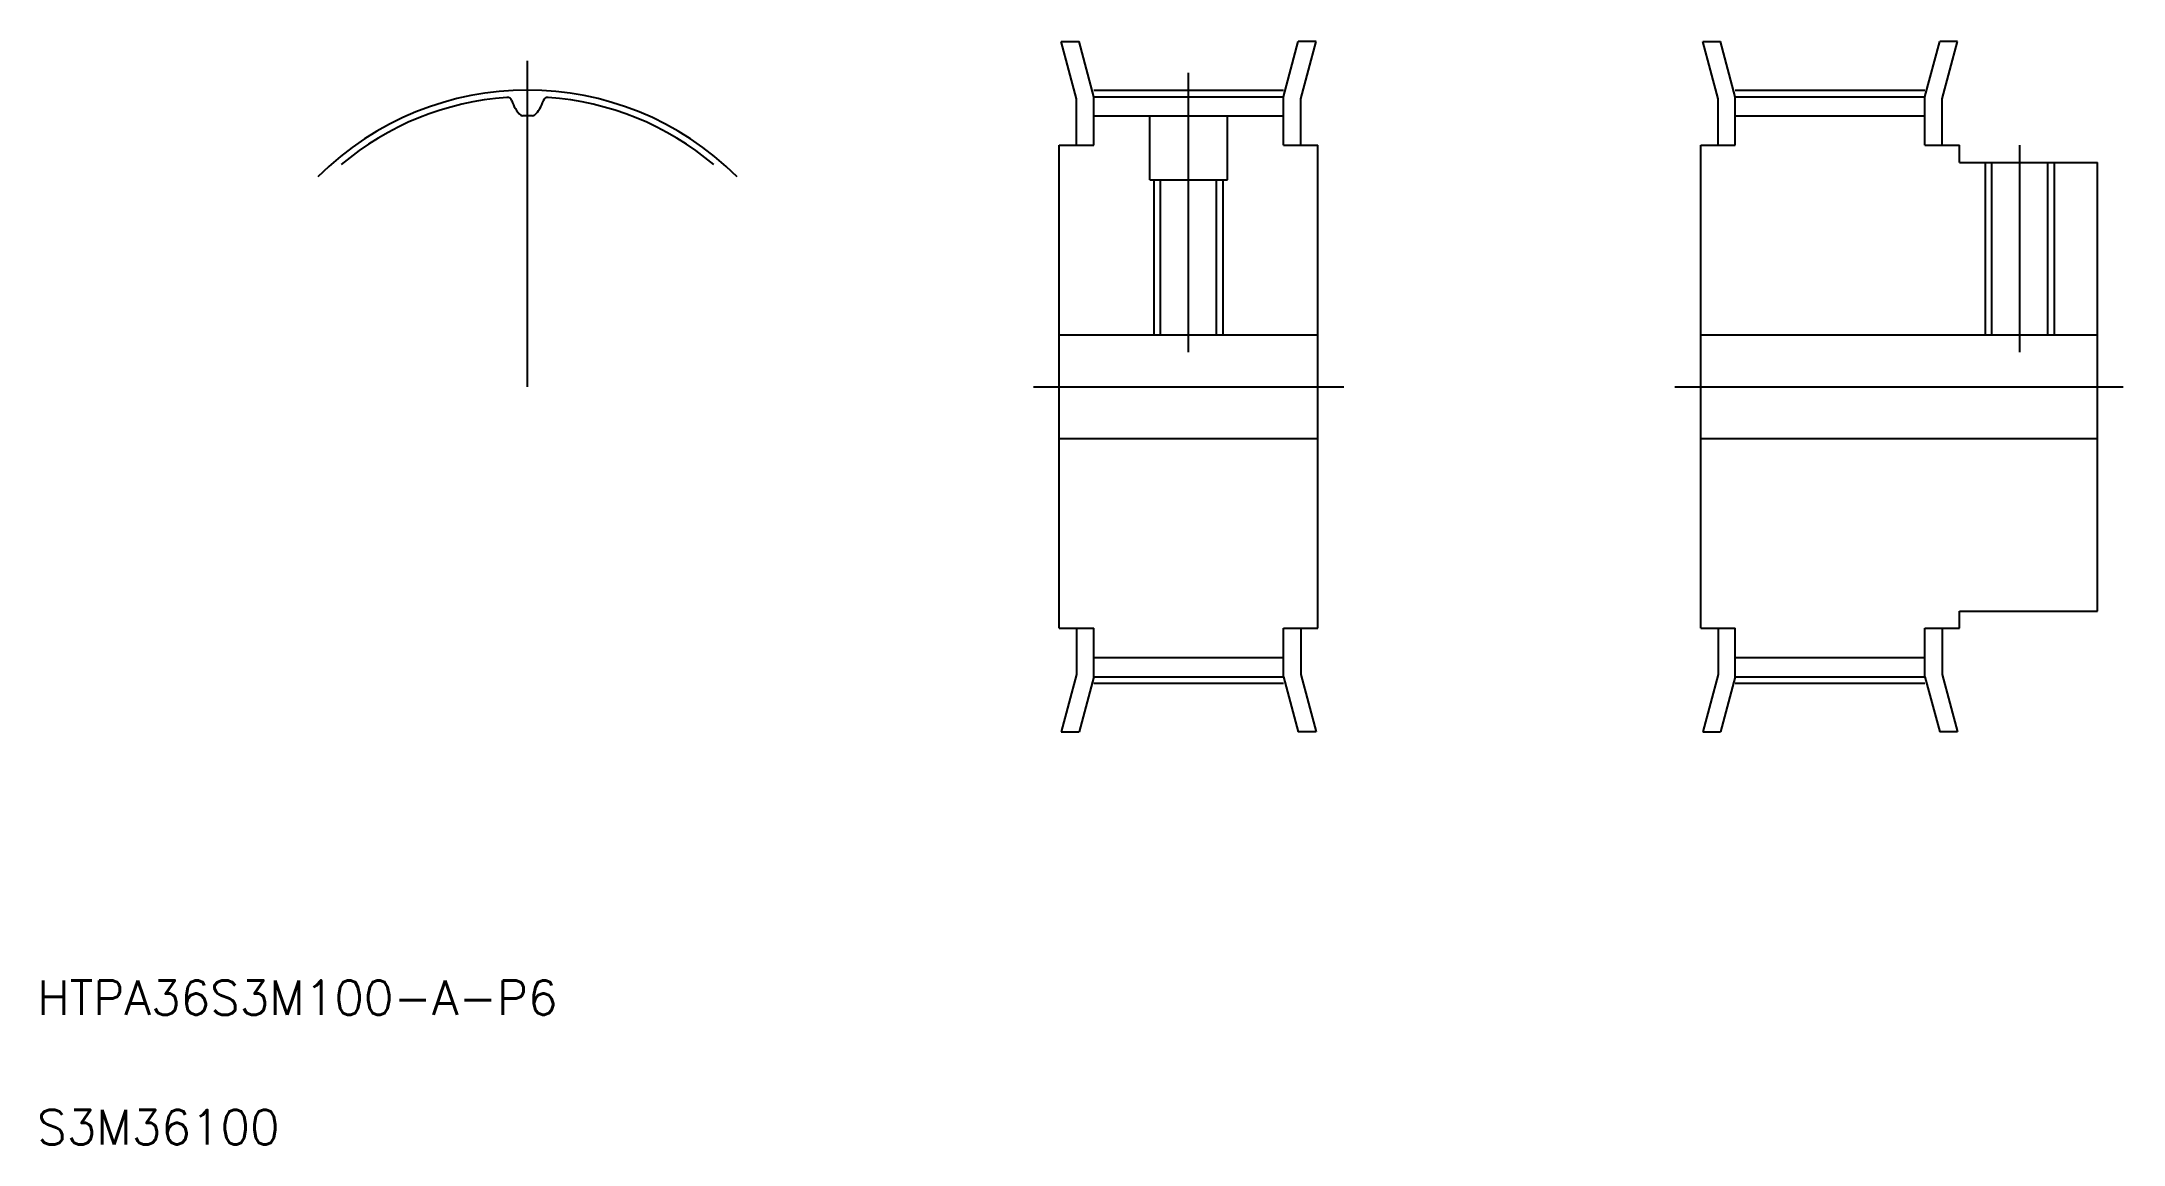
# Model space of a CAD drawing. Extents: x 5 to 126, y 5 to 69.
import ezdxf

# ---------------------------------------------------------------- set-up
doc = ezdxf.new("R2010")
doc.units = 0
doc.linetypes.add('CENTER', pattern=[50.8, 31.75, -6.35, 6.35, -6.35])
doc.linetypes.add('DASHED', pattern=[19.05, 12.7, -6.35])
doc.layers.get('0').update_dxf_attribs({"linetype": 'CONTINUOUS'})
doc.layers.add('CENTER', color=1, linetype='CENTER')
doc.styles.get("Standard").update_dxf_attribs({"font": 'txt', "bigfont": 'BIGFONT'})

msp = doc.modelspace()

# ---------------------------------------------------------------- linework, layer by layer
at = {"color": 7, "linetype": 'CONTINUOUS'}
for p, q in [((65.26, 65.59), (64.37, 68.91)), ((64.37, 68.91), (65.41, 68.91)), ((66.26, 65.72), (65.41, 68.91)), ((77.26, 65.72), (78.12, 68.91)), ((79.15, 68.91), (78.12, 68.91)), ((78.26, 65.59), (79.15, 68.91)), ((102.46, 65.59), (101.57, 68.91)), ((101.57, 68.91), (102.61, 68.91)), ((103.46, 65.72), (102.61, 68.91)), ((114.46, 65.72), (115.32, 68.91)), ((116.35, 68.91), (115.32, 68.91)), ((115.46, 65.59), (116.35, 68.91)), ((65.26, 62.91), (65.26, 65.59)), ((66.26, 65.72), (77.26, 65.72)), ((66.26, 62.91), (66.26, 65.72)), ((77.26, 62.91), (77.26, 65.72)), ((78.26, 62.91), (78.26, 65.59)), ((102.46, 62.91), (102.46, 65.59)), ((103.46, 65.72), (114.46, 65.72)), ((103.46, 62.91), (103.46, 65.72)), ((114.46, 62.91), (114.46, 65.72)), ((115.46, 62.91), (115.46, 65.59)), ((66.26, 64.61), (77.26, 64.61)), ((103.46, 64.61), (114.46, 64.61)), ((64.26, 34.91), (64.26, 62.91)), ((64.26, 62.91), (66.26, 62.91)), ((77.26, 62.91), (79.26, 62.91)), ((79.26, 34.91), (79.26, 62.91)), ((101.46, 34.91), (101.46, 62.91)), ((101.46, 62.91), (103.46, 62.91)), ((114.46, 62.91), (116.46, 62.91)), ((116.46, 61.91), (116.46, 62.91)), ((116.46, 61.91), (124.46, 61.91)), ((124.46, 35.91), (124.46, 61.91)), ((64.26, 51.91), (79.26, 51.91)), ((101.46, 51.91), (124.46, 51.91)), ((64.26, 45.91), (79.26, 45.91)), ((101.46, 45.91), (124.46, 45.91)), ((116.46, 35.91), (124.46, 35.91)), ((116.46, 34.91), (116.46, 35.91)), ((64.26, 34.91), (66.26, 34.91)), ((65.26, 34.91), (65.26, 32.23)), ((66.26, 32.1), (66.26, 34.91)), ((77.26, 32.1), (77.26, 34.91)), ((77.26, 34.91), (79.26, 34.91)), ((78.26, 34.91), (78.26, 32.23)), ((101.46, 34.91), (103.46, 34.91)), ((102.46, 34.91), (102.46, 32.23)), ((103.46, 32.1), (103.46, 34.91)), ((114.46, 32.1), (114.46, 34.91)), ((114.46, 34.91), (116.46, 34.91)), ((115.46, 34.91), (115.46, 32.23)), ((66.26, 33.21), (77.26, 33.21)), ((103.46, 33.21), (114.46, 33.21)), ((65.26, 32.23), (64.37, 28.91)), ((66.26, 32.1), (65.41, 28.91)), ((66.26, 32.1), (77.26, 32.1)), ((77.26, 32.1), (78.12, 28.91)), ((78.26, 32.23), (79.15, 28.91)), ((102.46, 32.23), (101.57, 28.91)), ((103.46, 32.1), (102.61, 28.91)), ((103.46, 32.1), (114.46, 32.1)), ((114.46, 32.1), (115.32, 28.91)), ((115.46, 32.23), (116.35, 28.91)), ((77.47, 31.3), (77.47, 31.3)), ((77.69, 30.5), (77.69, 30.5)), ((64.37, 28.91), (65.41, 28.91)), ((79.15, 28.91), (78.12, 28.91)), ((101.57, 28.91), (102.61, 28.91)), ((116.35, 28.91), (115.32, 28.91))]:
    msp.add_line(p, q, dxfattribs=at)
at = {"color": 3, "linetype": 'DASHED'}
for p, q in [((69.51, 60.91), (69.51, 64.61)), ((74.01, 60.91), (74.01, 64.61)), ((117.96, 51.91), (117.96, 61.91)), ((118.34, 51.91), (118.34, 61.91)), ((121.58, 51.91), (121.58, 61.91)), ((121.96, 51.91), (121.96, 61.91)), ((69.51, 60.91), (74.01, 60.91)), ((69.76, 51.91), (69.76, 60.91)), ((70.14, 51.91), (70.14, 60.91)), ((73.38, 51.91), (73.38, 60.91)), ((73.76, 51.91), (73.76, 60.91))]:
    msp.add_line(p, q, dxfattribs=at)
at = {"color": 7, "linetype": 'CONTINUOUS'}
for centre, radius, start, end in [((33.43, 48.91), 16.81, 94.0817, 130), ((32.26, 65.4), 0.28, 17.4244, 94.0817), ((34.41, 66.07), 1.98, 197.4244, 226.1437), ((32.46, 66.07), 1.98, 313.8563, 342.5756), ((34.61, 65.4), 0.28, 85.9183, 162.5756), ((33.43, 48.91), 16.81, 50, 85.9183), ((33.14, 64.76), 0.15, 226.1437, 271.0465), ((33.43, 48.91), 15.7, 90, 91.0465), ((33.43, 48.91), 15.7, 88.9535, 90), ((33.72, 64.76), 0.15, 268.9535, 313.8563)]:
    msp.add_arc(centre, radius, start, end, dxfattribs=at)
at = {"layer": 'CENTER', "color": 1, "linetype": 'CENTER'}
for p, q in [((33.43, 48.91), (33.43, 67.8)), ((71.76, 50.91), (71.76, 67.1)), ((66.26, 66.1), (77.26, 66.1)), ((103.46, 66.1), (114.46, 66.1)), ((119.96, 50.91), (119.96, 62.91)), ((62.76, 48.91), (80.76, 48.91)), ((99.96, 48.91), (125.96, 48.91)), ((66.26, 31.72), (77.26, 31.72)), ((103.46, 31.72), (114.46, 31.72))]:
    msp.add_line(p, q, dxfattribs=at)
msp.add_arc((33.43, 48.91), 17.19, 45, 135, dxfattribs=at)

# ---------------------------------------------------------------- texts
at = {"color": 7, "linetype": 'CONTINUOUS'}
for s, p in [('HTPA36S3M100-A-P6', (5, 12.5)), ('S3M36100', (5, 5))]:
    msp.add_text(s, height=2, dxfattribs=at).set_placement(p)

doc.saveas('drawing.dxf')
